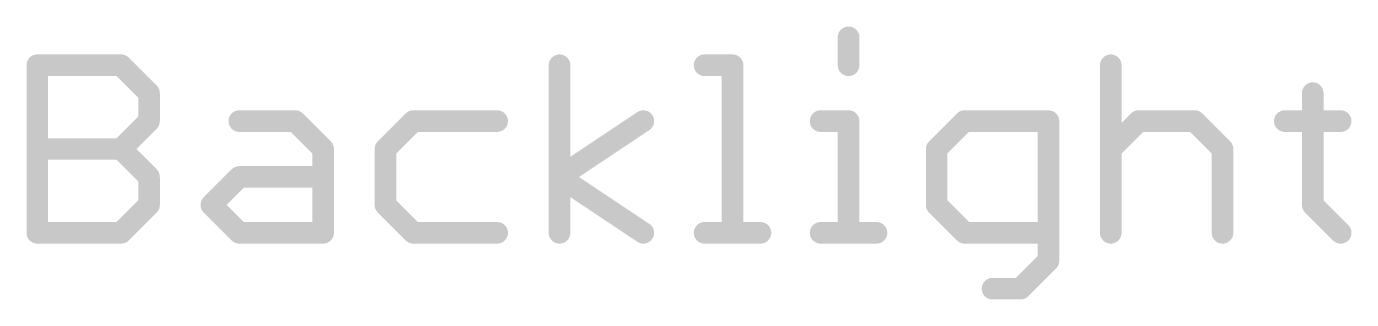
# Model space of a CAD drawing. Extents: x -31 to 165, y 0 to 136.
# Drawn here: x 86.28 to 98.74, y 20.43 to 23 of the extents above; entities that cross this region are included whole.
import ezdxf

# ---------------------------------------------------------------- set-up
doc = ezdxf.new("R2010")
doc.units = 0
doc.layers.add('21', color=40, linetype='CONTINUOUS')

msp = doc.modelspace()

# ---------------------------------------------------------------- linework, layer by layer
at = {"layer": '21', "const_width": 0.2032}
for points in [[(94.0108, 22.8954), (94.0108, 22.6327)], [(86.3809, 21.0566), (86.3809, 22.6327)], [(86.3809, 22.6327), (87.169, 22.6327)], [(87.169, 22.6327), (87.4317, 22.3701)], [(91.2924, 21.0566), (91.2924, 22.6327)], [(92.6567, 22.6327), (92.9194, 22.6327)], [(92.9194, 22.6327), (92.9194, 21.0566)], [(96.4767, 22.6327), (96.4767, 21.0566)], [(87.4317, 22.3701), (87.4317, 22.1074)], [(98.3766, 22.3701), (98.3766, 21.3193)], [(87.4317, 22.1074), (87.169, 21.8447)], [(88.2808, 22.1074), (88.8062, 22.1074)], [(88.8062, 22.1074), (89.0688, 21.8447)], [(89.9179, 22.1074), (89.6552, 21.8447)], [(90.706, 22.1074), (89.9179, 22.1074)], [(91.2924, 21.582), (92.0805, 22.1074)], [(93.7481, 22.1074), (94.0108, 22.1074)], [(94.0108, 22.1074), (94.0108, 21.0566)], [(95.1023, 22.1074), (94.8396, 21.8447)], [(95.8903, 22.1074), (95.1023, 22.1074)], [(95.8903, 20.7939), (95.8903, 22.1074)], [(96.4767, 21.8447), (96.7394, 22.1074)], [(96.7394, 22.1074), (97.2648, 22.1074)], [(97.2648, 22.1074), (97.5275, 21.8447)], [(98.1139, 22.1074), (98.6393, 22.1074)], [(86.3809, 21.8447), (87.169, 21.8447)], [(87.169, 21.8447), (87.4317, 21.582)], [(89.0688, 21.8447), (89.0688, 21.0566)], [(89.6552, 21.8447), (89.6552, 21.3193)], [(94.8396, 21.8447), (94.8396, 21.3193)], [(97.5275, 21.8447), (97.5275, 21.0566)], [(87.4317, 21.582), (87.4317, 21.3193)], [(88.0181, 21.3193), (88.2808, 21.582)], [(88.2808, 21.582), (89.0688, 21.582)], [(92.0805, 21.0566), (91.2924, 21.582)], [(87.4317, 21.3193), (87.169, 21.0566)], [(88.2808, 21.0566), (88.0181, 21.3193)], [(89.6552, 21.3193), (89.9179, 21.0566)], [(94.8396, 21.3193), (95.1023, 21.0566)], [(98.3766, 21.3193), (98.6393, 21.0566)], [(87.169, 21.0566), (86.3809, 21.0566)], [(89.0688, 21.0566), (88.2808, 21.0566)], [(89.9179, 21.0566), (90.706, 21.0566)], [(92.6567, 21.0566), (93.1821, 21.0566)], [(93.7481, 21.0566), (94.2735, 21.0566)], [(95.1023, 21.0566), (95.8903, 21.0566)], [(95.6276, 20.5312), (95.8903, 20.7939)], [(95.3649, 20.5312), (95.6276, 20.5312)]]:
    msp.add_lwpolyline(points, dxfattribs=at)
at = {"layer": '21', "const_width": 0.1016}
for points in [[(94.0616, 22.8954, 1), (93.96, 22.8954)], [(86.4317, 22.6327, 1), (86.3301, 22.6327)], [(86.3809, 22.6835, 1), (86.3809, 22.5819)], [(87.2049, 22.6687, 1), (87.1331, 22.5968)], [(87.169, 22.5819, 1), (87.169, 22.6835)], [(91.3432, 22.6327, 1), (91.2416, 22.6327)], [(92.6567, 22.6835, 1), (92.6567, 22.5819)], [(92.9702, 22.6327, 1), (92.8686, 22.6327)], [(92.9194, 22.5819, 1), (92.9194, 22.6835)], [(93.96, 22.6327, 1), (94.0616, 22.6327)], [(96.5275, 22.6327, 1), (96.4259, 22.6327)], [(87.4825, 22.3701, 1), (87.3809, 22.3701)], [(87.3958, 22.3341, 1), (87.4676, 22.406)], [(98.4274, 22.3701, 1), (98.3258, 22.3701)], [(87.4676, 22.0714, 1), (87.3958, 22.1433)], [(88.2808, 22.1582, 1), (88.2808, 22.0566)], [(88.8421, 22.1433, 1), (88.7702, 22.0714)], [(88.8062, 22.0566, 1), (88.8062, 22.1582)], [(89.9179, 22.1582, 1), (89.9179, 22.0566)], [(89.9538, 22.0714, 1), (89.882, 22.1433)], [(90.706, 22.0566, 1), (90.706, 22.1582)], [(92.1086, 22.0651, 1), (92.0523, 22.1496)], [(93.7481, 22.1582, 1), (93.7481, 22.0566)], [(94.0616, 22.1074, 1), (93.96, 22.1074)], [(94.0108, 22.0566, 1), (94.0108, 22.1582)], [(95.1023, 22.1582, 1), (95.1023, 22.0566)], [(95.1382, 22.0714, 1), (95.0663, 22.1433)], [(95.9411, 22.1074, 1), (95.8395, 22.1074)], [(95.8903, 22.0566, 1), (95.8903, 22.1582)], [(96.7394, 22.1582, 1), (96.7394, 22.0566)], [(96.7753, 22.0714, 1), (96.7035, 22.1433)], [(97.3007, 22.1433, 1), (97.2289, 22.0714)], [(97.2648, 22.0566, 1), (97.2648, 22.1582)], [(98.1139, 22.1582, 1), (98.1139, 22.0566)], [(98.6393, 22.0566, 1), (98.6393, 22.1582)], [(87.3809, 22.1074, 1), (87.4825, 22.1074)], [(86.3809, 21.8955, 1), (86.3809, 21.7939)], [(87.2049, 21.8806, 1), (87.1331, 21.8088)], [(87.169, 21.7939, 1), (87.169, 21.8955)], [(89.1196, 21.8447, 1), (89.018, 21.8447)], [(89.706, 21.8447, 1), (89.6044, 21.8447)], [(94.8904, 21.8447, 1), (94.7888, 21.8447)], [(97.5783, 21.8447, 1), (97.4767, 21.8447)], [(87.1331, 21.8806, 1), (87.2049, 21.8088)], [(89.0329, 21.8088, 1), (89.1048, 21.8806)], [(89.6193, 21.8806, 1), (89.6912, 21.8088)], [(94.8036, 21.8806, 1), (94.8755, 21.8088)], [(96.4408, 21.8806, 1), (96.5126, 21.8088)], [(97.4916, 21.8088, 1), (97.5634, 21.8806)], [(87.4825, 21.582, 1), (87.3809, 21.582)], [(88.2808, 21.6328, 1), (88.2808, 21.5312)], [(88.3167, 21.5461, 1), (88.2448, 21.6179)], [(89.0688, 21.5312, 1), (89.0688, 21.6328)], [(91.3206, 21.6242, 1), (91.2642, 21.5397)], [(87.3958, 21.5461, 1), (87.4676, 21.6179)], [(91.2642, 21.6242, 1), (91.3206, 21.5397)], [(87.3809, 21.3193, 1), (87.4825, 21.3193)], [(87.4676, 21.2834, 1), (87.3958, 21.3552)], [(88.054, 21.3552, 1), (87.9822, 21.2834)], [(87.9822, 21.3552, 1), (88.054, 21.2834)], [(89.6912, 21.3552, 1), (89.6193, 21.2834)], [(89.6044, 21.3193, 1), (89.706, 21.3193)], [(94.8755, 21.3552, 1), (94.8036, 21.2834)], [(94.7888, 21.3193, 1), (94.8904, 21.3193)], [(98.4125, 21.3552, 1), (98.3406, 21.2834)], [(98.3258, 21.3193, 1), (98.4274, 21.3193)], [(86.3809, 21.1074, 1), (86.3809, 21.0058)], [(86.3301, 21.0566, 1), (86.4317, 21.0566)], [(87.1331, 21.0925, 1), (87.2049, 21.0207)], [(87.169, 21.0058, 1), (87.169, 21.1074)], [(88.2808, 21.1074, 1), (88.2808, 21.0058)], [(88.2448, 21.0207, 1), (88.3167, 21.0925)], [(89.018, 21.0566, 1), (89.1196, 21.0566)], [(89.0688, 21.0058, 1), (89.0688, 21.1074)], [(89.9179, 21.1074, 1), (89.9179, 21.0058)], [(89.882, 21.0207, 1), (89.9538, 21.0925)], [(90.706, 21.0058, 1), (90.706, 21.1074)], [(91.2416, 21.0566, 1), (91.3432, 21.0566)], [(92.0523, 21.0143, 1), (92.1086, 21.0989)], [(92.6567, 21.1074, 1), (92.6567, 21.0058)], [(92.8686, 21.0566, 1), (92.9702, 21.0566)], [(93.1821, 21.0058, 1), (93.1821, 21.1074)], [(93.7481, 21.1074, 1), (93.7481, 21.0058)], [(93.96, 21.0566, 1), (94.0616, 21.0566)], [(94.2735, 21.0058, 1), (94.2735, 21.1074)], [(95.1023, 21.1074, 1), (95.1023, 21.0058)], [(95.0663, 21.0207, 1), (95.1382, 21.0925)], [(95.8903, 21.0058, 1), (95.8903, 21.1074)], [(96.4259, 21.0566, 1), (96.5275, 21.0566)], [(97.4767, 21.0566, 1), (97.5783, 21.0566)], [(98.6033, 21.0207, 1), (98.6752, 21.0925)], [(95.8395, 20.7939, 1), (95.9411, 20.7939)], [(95.9262, 20.758, 1), (95.8544, 20.8298)], [(95.3649, 20.582, 1), (95.3649, 20.4804)], [(95.5917, 20.5671, 1), (95.6636, 20.4953)], [(95.6276, 20.4804, 1), (95.6276, 20.582)]]:
    msp.add_lwpolyline(points, format="xyb", dxfattribs=at)

doc.saveas('drawing.dxf')
